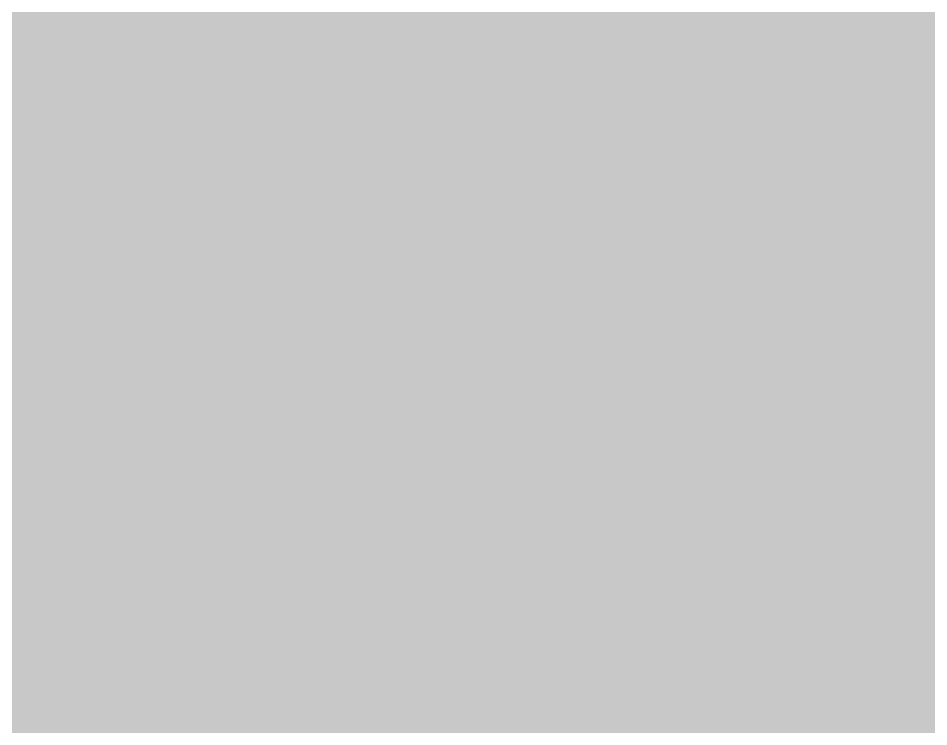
# Model space of a CAD drawing. Header units: millimetres. Extents: x -11 to 223, y -88 to 3.
# Drawn here: x 5.9316 to 6.2315, y -77.9033 to -77.6697 of the extents above; entities that cross this region are included whole.
import ezdxf

# ---------------------------------------------------------------- set-up
doc = ezdxf.new("R2010")
doc.units = ezdxf.units.MM
doc.header["$MEASUREMENT"] = 0
for name, color, linetype, true_color in [('Bottom-Layer', 7, 'Continuous', 0x0000ff), ('Component-Shape-Layer', 7, 'Continuous', 0x00cccc), ('Top-Layer', 7, 'Continuous', 0xff0000), ('Top-Silkscreen-Layer', 7, 'Continuous', 0xffcc00)]:
    doc.layers.add(name, color=color, linetype=linetype, true_color=true_color)

msp = doc.modelspace()

# ---------------------------------------------------------------- hatches: boundary and pattern name
at = {"layer": 'Bottom-Layer'}
msp.add_hatch(color=256, dxfattribs=at).paths.add_polyline_path([(-10.33528, 1.97866), (-0.38039, 1.97866), (-0.84578, 1.72673), (-1.19549, 1.32954), (-1.38645, 0.83599), (-1.39516, 0.30686), (-1.22055, -0.1927), (-0.8841, -0.60119), (-0.42726, -0.8683), (0.09374, -0.96115), (1.79374, -0.96115), (2.31473, -0.8683), (2.77158, -0.60119), (3.10802, -0.1927), (3.28264, 0.30686), (3.27393, 0.83599), (3.08296, 1.32954), (2.73326, 1.72673), (2.26787, 1.97866), (222.62891, 1.97866), (222.62891, -87.47523), (-10.33528, -87.47523)])
at = {"layer": 'Top-Layer'}
msp.add_hatch(color=256, dxfattribs=at).paths.add_polyline_path([(-10.33528, 1.97866), (-0.38039, 1.97866), (-0.84578, 1.72673), (-1.19549, 1.32954), (-1.38645, 0.83599), (-1.39516, 0.30686), (-1.22055, -0.1927), (-0.8841, -0.60119), (-0.42726, -0.8683), (0.09374, -0.96115), (1.79374, -0.96115), (2.31473, -0.8683), (2.77158, -0.60119), (3.10802, -0.1927), (3.28264, 0.30686), (3.27393, 0.83599), (3.08296, 1.32954), (2.73326, 1.72673), (2.26787, 1.97866), (222.62891, 1.97866), (222.62891, -87.47523), (-10.33528, -87.47523)])

# ---------------------------------------------------------------- linework, layer by layer
at = {"layer": 'Component-Shape-Layer', "const_width": 0.0508}
msp.add_lwpolyline([(5.63501, -77.71055), (8.33501, -77.71055), (8.33501, -76.01055), (5.63501, -76.01055)], close=True, dxfattribs=at)
msp.add_lwpolyline([(5.63501, -77.71055), (8.33501, -77.71055), (8.33501, -76.01055), (5.63501, -76.01055)], close=True, dxfattribs=at)
at = {"layer": 'Top-Silkscreen-Layer', "const_width": 0.1524}
for points in [[(6.01361, -77.78674), (6.01361, -75.93434)], [(6.01361, -77.78674), (6.01361, -75.93434)], [(5.5588, -77.78689), (8.41123, -77.78689)], [(5.5588, -77.78689), (8.41123, -77.78689)]]:
    msp.add_lwpolyline(points, dxfattribs=at)

doc.saveas('drawing.dxf')
